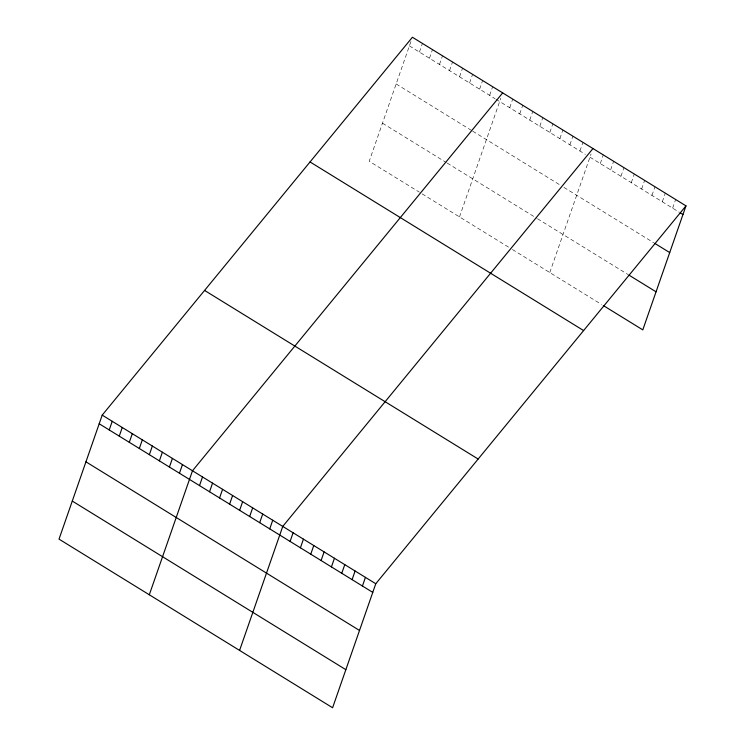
<?xml version="1.0" encoding="UTF-8"?>
<svg xmlns="http://www.w3.org/2000/svg" width="745" height="745" viewBox="0 0 745 745"><rect width="100%" height="100%" fill="white"/><g stroke="black" fill="none" stroke-linecap="round" stroke-linejoin="round"><path stroke-width="0.56" stroke-dasharray="3.73 2.79" d="M410.905 41.571L369.222 161.255L419.379 192.173M419.426 52.076L422.434 43.434M429.455 58.259L432.463 49.617M439.485 64.443L442.502 55.8M449.514 70.626L452.532 61.984M459.553 76.809L462.561 68.168M469.583 82.993L472.591 74.342M479.612 89.177L482.62 80.525M489.642 95.36L492.65 86.709M459.497 216.907L500.798 98.293M509.701 107.718L512.718 99.076M519.731 113.901L522.748 105.259M529.769 120.085L532.777 111.443M539.799 126.268L542.807 117.626M549.829 132.452L552.837 123.81M559.858 138.635L562.866 129.993M569.888 144.819L572.896 136.177M579.917 151.002L582.935 142.36M549.773 272.549L591.083 153.945M600.284 163.555L603.292 154.904M610.621 169.925L613.629 161.283M620.957 176.295L623.965 167.653M631.294 182.665L634.302 174.023M641.622 189.034L644.639 180.392M651.959 195.404L654.967 186.762M662.296 201.774L665.304 193.132M672.633 208.144L675.64 199.502M409.396 45.892L495.118 98.731M496.021 99.29L585.393 154.373M589.947 157.186L679.207 212.195M396.135 83.962L471.827 130.617M472.74 131.176L560.277 185.133M563.928 187.386L653.738 242.74M382.483 123.186L446.311 162.531M447.224 163.099L536.586 218.173M537.499 218.741L627.858 274.43M422.108 193.858L509.654 247.815M512.392 249.501L601.448 304.398"/><path stroke-width="1.12" d="M102.205 415.123L59.023 539.129L332.596 707.75L375.778 583.745L685.977 205.871L412.404 37.25L102.205 415.123L375.778 583.745M109.226 429.949L112.244 421.307M119.256 436.132L122.273 427.49M129.295 442.316L132.303 433.674M139.324 448.499L142.332 439.857M149.354 454.683L152.362 446.041M159.383 460.866L162.391 452.215M169.413 467.05L172.421 458.399M179.443 473.233L182.46 464.582M149.307 594.771L192.489 470.765L502.679 92.892M199.511 485.591L202.519 476.949M209.541 491.775L212.549 483.132M219.57 497.958L222.578 489.316M229.6 504.142L232.608 495.5M239.629 510.325L242.637 501.683M249.659 516.509L252.676 507.867M259.688 522.692L262.706 514.05M269.727 528.875L272.735 520.224M239.583 650.422L282.765 526.408L592.964 148.534M290.094 541.429L293.102 532.777M300.421 547.798L303.438 539.147M310.758 554.168L313.766 545.526M321.095 560.538L324.103 551.896M331.432 566.908L334.44 558.266M341.759 573.278L344.777 564.636M352.096 579.647L355.104 571.005M362.433 586.017L365.441 577.375M685.977 205.871L642.795 329.877L603.329 305.552M680.148 212.781L682.96 214.513M654.678 243.317L669.708 252.583M628.799 275.017L656.047 291.807M310.041 161.944L583.614 330.566M204.577 290.429L478.141 459.041M99.197 423.765L372.77 592.387M85.945 461.835L359.509 630.456M72.284 501.059L345.848 669.681"/></g></svg>
